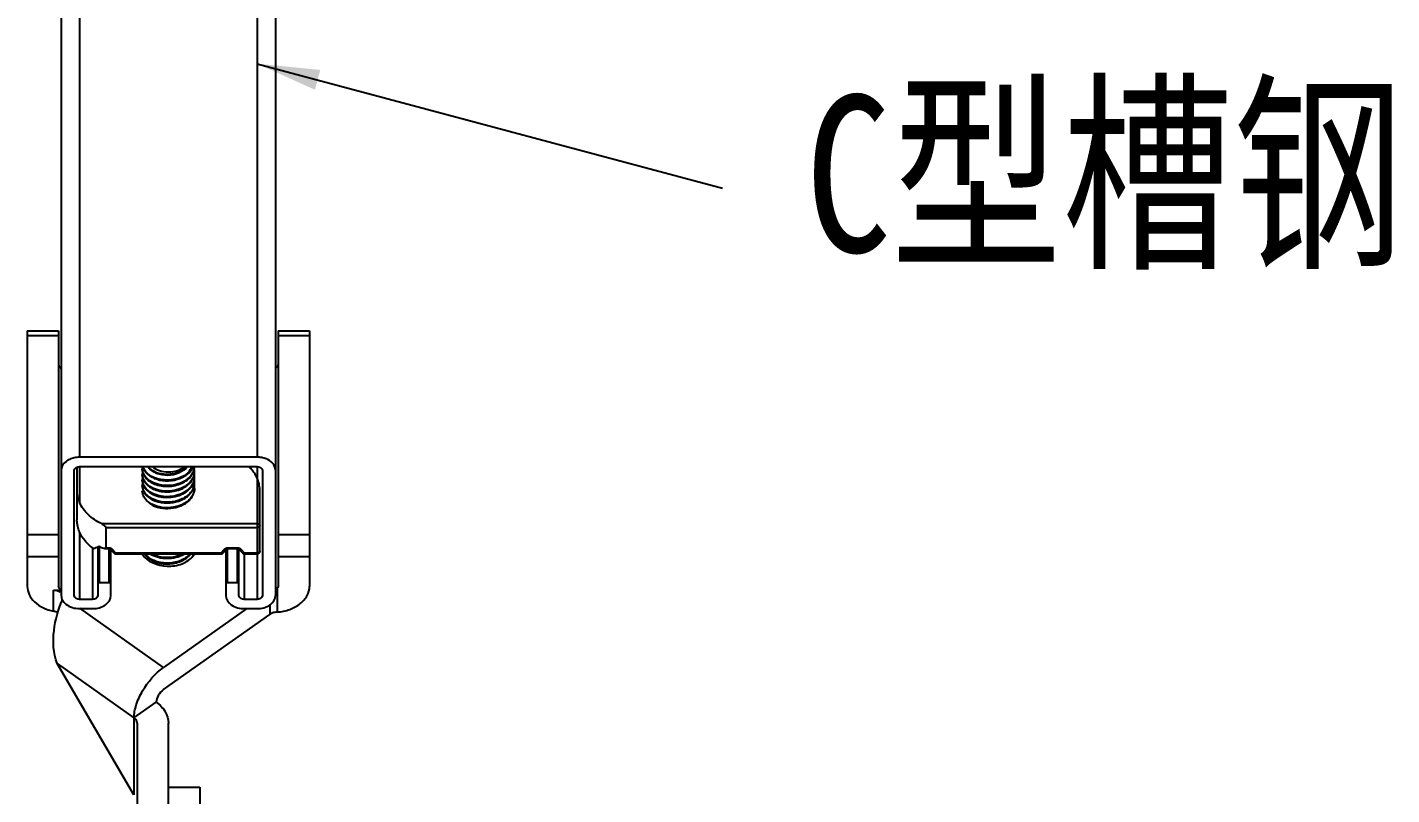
# Model space of a CAD drawing. Extents: x 1680110 to 4798266, y 269661 to 1249705.
# Drawn here: x 2406030 to 2408213, y 652624 to 653853 of the extents above; entities that cross this region are included whole.
import ezdxf

# ---------------------------------------------------------------- set-up
doc = ezdxf.new("R2010")
doc.units = 0
doc.header["$LTSCALE"] = 1000
doc.header["$MEASUREMENT"] = 0
doc.styles.get("Standard").update_dxf_attribs({"font": 'gbenor.shx', "bigfont": 'gbcbig.shx'})
doc.dimstyles.get("Standard").update_dxf_attribs({"dimscale": 100, "dimtxt": 3.5, "dimasz": 1, "dimexe": 2.5, "dimexo": 3, "dimgap": 1.5, "dimtad": 1, "dimdec": 0, "dimzin": 0, "dimdsep": 46, "dimtxsty": 'Standard', "dimblk": 'ARCHTICK', "dimcen": 0.09, "dimadec": 0, "dimazin": 0, "dimtfac": 1, "dimtdec": 0, "dimtix": 1, "dimtmove": 2, "dimatfit": 3, "dimfxl": 1, "dimtolj": 1, "dimtzin": 0, "dimarcsym": 0})

# ---------------------------------------------------------------- blocks, each defined once
blk = doc.blocks.new('gfhhrryyfd')
at = {"linetype": 'Continuous'}
for p, q in [((3694907.2, -1752058.4), (3694907.2, -1754280)), ((3695191.5, -1752058.4), (3695191.5, -1754280)), ((3694877.9, -1752079.1), (3694877.9, -1754501.7)), ((3695220.8, -1752079.1), (3695220.8, -1754501.7)), ((3694823.5, -1754077.5), (3694873.7, -1754077.5)), ((3694823.5, -1754077.5), (3694823.5, -1754487)), ((3694823.5, -1754084.8), (3694873.7, -1754084.8)), ((3694873.7, -1754077.5), (3694873.7, -1754487)), ((3695225, -1754077.5), (3695275.2, -1754077.5)), ((3695225, -1754077.5), (3695225, -1754487)), ((3695225, -1754084.8), (3695275.2, -1754084.8)), ((3695275.2, -1754077.5), (3695275.2, -1754487)), ((3695191.5, -1754280), (3694907.2, -1754280)), ((3694898.8, -1754501.7), (3694898.8, -1754300.7)), ((3694903, -1754295.6), (3694903, -1754380.5)), ((3694907.2, -1754294.8), (3695191.5, -1754294.8)), ((3694907.2, -1754294.8), (3694907.2, -1754352.7)), ((3695191.5, -1754294.8), (3695191.5, -1754507.7)), ((3695199.9, -1754300.7), (3695199.9, -1754501.7)), ((3695195.7, -1754430.8), (3695195.7, -1754333.2)), ((3694942.4, -1754386.4), (3695191.5, -1754386.4)), ((3694949, -1754392.3), (3695191.5, -1754392.3)), ((3694949, -1754392.3), (3694949, -1754424.9)), ((3694873.7, -1754404.2), (3694823.5, -1754404.2)), ((3694907.2, -1754400.1), (3694907.2, -1754507.7)), ((3695275.2, -1754404.2), (3695225, -1754404.2)), ((3694873.7, -1754439.6), (3694823.5, -1754439.6)), ((3694928.1, -1754425), (3694928.1, -1754507.7)), ((3694936.4, -1754422.9), (3694936.4, -1754501.7)), ((3694939, -1754481), (3694939, -1754423.1)), ((3694946.9, -1754426.1), (3694954, -1754426.1)), ((3694949, -1754424.9), (3694954, -1754424.9)), ((3694954, -1754424.9), (3694954, -1754426.1)), ((3694954.8, -1754481), (3694954.8, -1754426.1)), ((3694955.8, -1754426.6), (3694963.1, -1754434.3)), ((3694957.4, -1754501.7), (3694957.4, -1754428.3)), ((3694958.8, -1754426.7), (3694965.4, -1754433.7)), ((3695134.2, -1754435), (3694964.5, -1754435)), ((3695133.3, -1754433.7), (3694965.4, -1754433.7)), ((3695133.3, -1754433.7), (3695139.9, -1754426.7)), ((3695135.7, -1754434.3), (3695142.9, -1754426.6)), ((3695141.4, -1754428.3), (3695141.4, -1754501.7)), ((3695143.9, -1754481), (3695143.9, -1754426.6)), ((3695144.8, -1754424.9), (3695159.7, -1754424.9)), ((3695144.8, -1754424.9), (3695144.8, -1754426.1)), ((3695144.8, -1754426.1), (3695159.7, -1754426.1)), ((3695159.7, -1754424.9), (3695159.7, -1754426.1)), ((3695159.8, -1754481), (3695159.8, -1754426.1)), ((3695161.5, -1754426.6), (3695168.8, -1754434.3)), ((3695162.3, -1754501.7), (3695162.3, -1754427.4)), ((3695164.6, -1754426.7), (3695171.2, -1754433.7)), ((3695191.5, -1754435), (3695170.2, -1754435)), ((3695170.6, -1754435), (3695170.6, -1754507.7)), ((3695191.5, -1754433.7), (3695171.2, -1754433.7)), ((3695275.2, -1754439.6), (3695225, -1754439.6)), ((3694954.8, -1754481), (3694939, -1754481)), ((3695159.8, -1754481), (3695143.9, -1754481)), ((3694865.4, -1754492.9), (3694877.9, -1754492.9)), ((3694865.4, -1754526.6), (3694865.4, -1754492.9)), ((3695223.6, -1754490.3), (3695223.6, -1754528.1)), ((3694928.1, -1754507.7), (3694907.2, -1754507.7)), ((3694907.2, -1754522.4), (3694928.1, -1754522.4)), ((3695041.6, -1754616.6), (3694907.6, -1754521.9)), ((3695174.8, -1754522.4), (3695041.6, -1754616.6)), ((3695191.5, -1754507.7), (3695170.6, -1754507.7)), ((3695170.6, -1754522.4), (3695191.5, -1754522.4)), ((3695211.7, -1754516.6), (3695211.7, -1754531.8)), ((3695041.6, -1754652.1), (3695211.7, -1754531.8)), ((3694871.1, -1754610.3), (3694994.3, -1754697.4)), ((3694994.3, -1754820.6), (3694871.1, -1754610.3)), ((3694994.3, -1754697.4), (3695029.8, -1754672.3)), ((3694994.3, -1754697.4), (3694994.3, -1754820.6)), ((3694999.2, -1754705.8), (3694999.2, -1755142.8)), ((3695049.4, -1754904.8), (3695049.4, -1754705.8)), ((3695049.4, -1754808.3), (3695099.6, -1754808.3)), ((3695099.6, -1754808.3), (3695099.6, -1755184.6))]:
    blk.add_line(p, q, dxfattribs=at)
for points in [[(3694963.1, -1754434.3), (3694963.5, -1754434.7), (3694964.1, -1754434.9), (3694964.5, -1754435)], [(3695134.2, -1754435), (3695134.6, -1754434.9), (3695135.2, -1754434.7), (3695135.7, -1754434.3)], [(3695168.8, -1754434.3), (3695169.2, -1754434.7), (3695169.9, -1754434.9), (3695170.2, -1754435)], [(3694939, -1754481), (3694937.7, -1754481.3), (3694936.8, -1754481.9), (3694936.4, -1754482.8)], [(3694957.4, -1754482.8), (3694957, -1754481.9), (3694956.1, -1754481.3), (3694954.8, -1754481)], [(3695143.9, -1754481), (3695142.6, -1754481.3), (3695141.7, -1754481.9), (3695141.4, -1754482.8)], [(3695162.3, -1754482.8), (3695161.9, -1754481.9), (3695161, -1754481.3), (3695159.8, -1754481)]]:
    blk.add_lwpolyline(points, dxfattribs=at)
for centre, radius, start, end in [((3695191.5, -1754320.9), 41, 80.8706, 90.0189), ((3695191.8, -1754319.3), 39.3, 78.0323, 80.8417), ((3695026.7, -1754298.1), 19.2, 169.9347, 179.9645), ((3695026.5, -1754298.1), 18.9, 180.0024, 183.3202), ((3695026.8, -1754299.2), 19.2, 180.052, 191.6603), ((3695026.8, -1754307), 19.2, 168.2082, 179.9468), ((3695026.5, -1754306.9), 18.9, 180.0025, 183.319), ((3695026.8, -1754308), 19.2, 180.0522, 191.7103), ((3695066.8, -1754294.5), 24.3, 339.139, 349.3386), ((3695067, -1754303.4), 24.2, 339.3218, 350.2377), ((3695067.4, -1754293.5), 23.8, 346.6926, 347.1405), ((3695067.5, -1754293.5), 23.7, 347.1396, 348.9145), ((3695067.9, -1754293.6), 23.3, 348.9029, 357.1916), ((3695067.7, -1754302.5), 23.5, 348.6302, 349.8187), ((3695068, -1754294.7), 23.2, 349.8101, 359.9705), ((3695067.8, -1754294.7), 23.4, 349.4125, 349.8194), ((3695067.8, -1754302.5), 23.4, 349.8191, 350.9299), ((3695067.8, -1754303.6), 23.4, 350.3157, 352.5466), ((3695068, -1754311.4), 23.2, 0.0308, 9.7049), ((3695067.8, -1754302.6), 23.4, 8.7721, 9.1529), ((3695068, -1754302.5), 23.1, 0.0241, 8.7833), ((3695068, -1754302.5), 23.2, 350.9257, 355.6647), ((3695068.1, -1754303.6), 23.1, 352.5397, 359.9837), ((3695068.2, -1754302.5), 23, 357.2291, 359.9993), ((3695068.2, -1754302.5), 23, 356.5909, 357.2293), ((3695068.1, -1754302.5), 23, 355.6713, 356.5908), ((3695129.8, -1754345.1), 69.6, 42.2494, 46.358), ((3695026.8, -1754315.8), 19.2, 168.2604, 179.9474), ((3695026.5, -1754315.8), 18.9, 180.0024, 183.3198), ((3695026.8, -1754316.9), 19.2, 180.0496, 191.3679), ((3695026.8, -1754324.7), 19.2, 167.9094, 179.9433), ((3695026.5, -1754324.7), 18.9, 180.0025, 183.3152), ((3695047.6, -1754269.7), 48.2, 280.123, 282.928), ((3695067.9, -1754311.4), 23.3, 348.9773, 357.229), ((3695068, -1754320.3), 23.2, 0.0332, 10.0184), ((3695067.9, -1754320.2), 23.3, 349.2692, 357.2332), ((3695068, -1754329.1), 23.2, 0.0332, 10.0043), ((3695068, -1754312.5), 23.2, 350.6115, 359.9707), ((3695068, -1754321.4), 23.2, 350.5969, 359.9706), ((3695068.3, -1754311.4), 22.9, 357.2509, 359.9984), ((3695068.3, -1754320.3), 22.9, 357.2538, 359.9983), ((3695068.3, -1754329.1), 22.9, 357.2538, 359.9983), ((3695026.5, -1754333.6), 18.9, 180.0025, 183.3152), ((3695046.9, -1754299.2), 45.3, 257.5731, 259.6973), ((3695058, -1754323), 35, 311.8202, 317.3511), ((3694985.2, -1754337.3), 97.4, 241.7354, 243.9434), ((3695032, -1754419.6), 29.2, 211.9656, 213.5353), ((3695026.5, -1754432.9), 18.9, 186.2145, 188.3209), ((3695027.4, -1754431), 19.8, 191.5191, 196.3654), ((3695032.6, -1754420.6), 25.7, 214.1434, 218.9006), ((3695033.4, -1754419.9), 26.7, 218.8725, 219.1531), ((3695033.7, -1754419.7), 27.1, 219.1564, 220.767), ((3695065.5, -1754427.3), 25.8, 334.3672, 341.5372), ((3695066.4, -1754427.6), 24.8, 341.5792, 342.7354), ((3695068.4, -1754435.4), 22.7, 0.9501, 1.1978), ((3695191.5, -1754430.8), 4.18, 270.0008, 359.9997), ((3694895.8, -1754500.5), 18.1, 207.6898, 214.3075)]:
    blk.add_arc(centre, radius, start, end, dxfattribs=at)
blk.add_ellipse((3694994.4, -1754311.9), major_axis=(85.2, 114), ratio=0.292406, start_param=3.562723, end_param=3.670193, dxfattribs=at)
for points, knots in [([(3694873.7, -1754132.1), (3694873.7, -1754132.6), (3694874.2, -1754134.9), (3694876.2, -1754136.6), (3694877.9, -1754137.2)], [0, 0, 0, 0, 0.22722, 1, 1, 1, 1]), ([(3695220.9, -1754137.2), (3695221.5, -1754137), (3695223.4, -1754136), (3695225, -1754133.7), (3695225, -1754132.1)], [0, 0, 0, 0, 0.2888, 1, 1, 1, 1]), ([(3694891.1, -1754283.4), (3694889.1, -1754284.3), (3694882.7, -1754287.9), (3694877.9, -1754295.4), (3694877.9, -1754300.7)], [0, 0, 0, 0, 0.286732, 1, 1, 1, 1]), ([(3695220.8, -1754300.7), (3695220.8, -1754298.4), (3695218.4, -1754288.3), (3695207.6, -1754282.5), (3695199.9, -1754280.8)], [0, 0, 0, 0, 0.221136, 1, 1, 1, 1]), ([(3695090.5, -1754299), (3695089.6, -1754302.8), (3695085.6, -1754310.5), (3695075.1, -1754319), (3695061.6, -1754324.4), (3695046.6, -1754326.1), (3695032, -1754324.1), (3695019.5, -1754318.5), (3695010.4, -1754310.1), (3695007.8, -1754302.7), (3695007.6, -1754299.2)], [0, 0, 0, 0, 0.111968, 0.236912, 0.374448, 0.518156, 0.658848, 0.787879, 0.900583, 1, 1, 1, 1]), ([(3695090.7, -1754307.1), (3695089.9, -1754311), (3695086.1, -1754318.8), (3695075.8, -1754327.6), (3695062.2, -1754333.1), (3695047.2, -1754335), (3695032.4, -1754333), (3695019.7, -1754327.6), (3695010.5, -1754319.1), (3695007.8, -1754311.6), (3695007.6, -1754308)], [0, 0, 0, 0, 0.111438, 0.235731, 0.372938, 0.516745, 0.657844, 0.787365, 0.900423, 1, 1, 1, 1]), ([(3695078.9, -1754306.8), (3695073.3, -1754311.1), (3695059.4, -1754316.8), (3695040.9, -1754317.1), (3695027.1, -1754313.2), (3695018.4, -1754308.6), (3695011.9, -1754302.4), (3695009.1, -1754297.3), (3695008.4, -1754294.8)], [0, 0, 0, 0, 0.262112, 0.537776, 0.66937, 0.790942, 0.900704, 1, 1, 1, 1]), ([(3695009.4, -1754298.7), (3695009.7, -1754299.2), (3695010.8, -1754301.4), (3695012.3, -1754303.5), (3695013.6, -1754304.9)], [0, 0, 0, 0, 0.24232, 1, 1, 1, 1]), ([(3695009.4, -1754307.5), (3695009.7, -1754308.1), (3695010.8, -1754310.3), (3695012.3, -1754312.4), (3695013.6, -1754313.8)], [0, 0, 0, 0, 0.242292, 1, 1, 1, 1]), ([(3695013.6, -1754304.9), (3695017.2, -1754308.8), (3695027.2, -1754315.1), (3695044.9, -1754318.6), (3695063.4, -1754316.5), (3695074.8, -1754311.1), (3695079.5, -1754307.5)], [0, 0, 0, 0, 0.225132, 0.482573, 0.749584, 1, 1, 1, 1]), ([(3695013.6, -1754313.8), (3695017.9, -1754318.5), (3695027.2, -1754323.7), (3695040.7, -1754326.5), (3695051.9, -1754326.8), (3695062.9, -1754324.8), (3695075.9, -1754319.9), (3695084.1, -1754313.1), (3695087.4, -1754307.6)], [0, 0, 0, 0, 0.231819, 0.363306, 0.499507, 0.635491, 0.766568, 1, 1, 1, 1]), ([(3695016.3, -1754294.8), (3695022.1, -1754301.8), (3695034.4, -1754306.7), (3695048.6, -1754307.2), (3695058.7, -1754306.1), (3695066, -1754303.5), (3695070.3, -1754301)], [0, 0, 0, 0, 0.471992, 0.606824, 0.74197, 1, 1, 1, 1]), ([(3695080, -1754294.8), (3695076.7, -1754299.3), (3695066.5, -1754306.5), (3695048.5, -1754310.1), (3695030.8, -1754307.4), (3695020.8, -1754300.7), (3695017.8, -1754296.6)], [0, 0, 0, 0, 0.241934, 0.512224, 0.776098, 1, 1, 1, 1]), ([(3695023.3, -1754294.8), (3695026.6, -1754297.7), (3695035.1, -1754302.2), (3695049.4, -1754304.4), (3695063.6, -1754302.2), (3695072.1, -1754297.7), (3695075.4, -1754294.8)], [0, 0, 0, 0, 0.238191, 0.5, 0.761809, 1, 1, 1, 1]), ([(3695070.3, -1754301), (3695071.1, -1754300.6), (3695074.1, -1754298.8), (3695076.8, -1754296.6), (3695078.6, -1754294.8)], [0, 0, 0, 0, 0.261206, 1, 1, 1, 1]), ([(3695078.9, -1754306.8), (3695079.8, -1754305.9), (3695082.9, -1754302.4), (3695085.4, -1754298.1), (3695086.5, -1754294.8)], [0, 0, 0, 0, 0.260314, 1, 1, 1, 1]), ([(3695078.9, -1754306.8), (3695080.1, -1754306), (3695084.2, -1754302.7), (3695087.7, -1754298.3), (3695089.2, -1754294.8)], [0, 0, 0, 0, 0.267033, 1, 1, 1, 1]), ([(3695079.5, -1754307.5), (3695079.9, -1754307.2), (3695081.5, -1754305.8), (3695083.1, -1754304.3), (3695084.1, -1754303.2)], [0, 0, 0, 0, 0.25532, 1, 1, 1, 1]), ([(3695084.1, -1754303.2), (3695084.4, -1754302.8), (3695085.6, -1754301.4), (3695086.7, -1754299.9), (3695087.4, -1754298.7)], [0, 0, 0, 0, 0.254857, 1, 1, 1, 1]), ([(3695187.1, -1754305.7), (3695186.7, -1754305.1), (3695184.9, -1754302.5), (3695182.9, -1754300), (3695181.3, -1754298.2)], [0, 0, 0, 0, 0.245927, 1, 1, 1, 1]), ([(3695191.5, -1754313.6), (3695191.2, -1754313), (3695189.9, -1754310.2), (3695188.4, -1754307.6), (3695187.1, -1754305.7)], [0, 0, 0, 0, 0.246381, 1, 1, 1, 1]), ([(3695007.5, -1754325.8), (3695007.5, -1754329.2), (3695009.6, -1754336.4), (3695014.7, -1754341.8), (3695017.7, -1754344.1)], [0, 0, 0, 0, 0.471695, 1, 1, 1, 1]), ([(3695087.4, -1754324.2), (3695083.2, -1754331.1), (3695072, -1754339), (3695055.2, -1754343.2), (3695041.4, -1754343.5), (3695028.5, -1754340.6), (3695017.6, -1754334.9), (3695010, -1754326.8), (3695007.8, -1754320.1), (3695007.6, -1754316.9)], [0, 0, 0, 0, 0.247397, 0.387799, 0.530345, 0.667239, 0.791958, 0.901708, 1, 1, 1, 1]), ([(3695016.4, -1754341.9), (3695013.9, -1754339.8), (3695009.7, -1754335), (3695007.7, -1754328.8), (3695007.6, -1754325.8)], [0, 0, 0, 0, 0.52477, 1, 1, 1, 1]), ([(3695007.9, -1754320.7), (3695008.5, -1754323.8), (3695011.6, -1754330.1), (3695019.8, -1754337.4), (3695030.8, -1754342.4), (3695043.7, -1754344.7), (3695057.1, -1754344), (3695073.1, -1754339.5), (3695083.7, -1754331.6), (3695087.7, -1754324.9)], [0, 0, 0, 0, 0.099803, 0.212169, 0.338787, 0.476105, 0.61766, 0.756186, 1, 1, 1, 1]), ([(3695009.4, -1754316.4), (3695009.7, -1754316.9), (3695010.8, -1754319.2), (3695012.3, -1754321.2), (3695013.6, -1754322.6)], [0, 0, 0, 0, 0.242309, 1, 1, 1, 1]), ([(3695013.6, -1754322.6), (3695017.9, -1754327.4), (3695027.2, -1754332.5), (3695040.7, -1754335.4), (3695051.9, -1754335.6), (3695062.9, -1754333.7), (3695075.9, -1754328.7), (3695084.1, -1754321.9), (3695087.4, -1754316.4)], [0, 0, 0, 0, 0.231805, 0.363293, 0.499495, 0.635484, 0.766566, 1, 1, 1, 1]), ([(3695056, -1754317.1), (3695054.5, -1754317.4), (3695048.2, -1754318.2), (3695041.8, -1754317.8), (3695037.1, -1754316.8)], [0, 0, 0, 0, 0.253006, 1, 1, 1, 1]), ([(3695056.8, -1754325.9), (3695055.2, -1754326.2), (3695048.7, -1754327.1), (3695042.1, -1754326.7), (3695037.3, -1754325.7)], [0, 0, 0, 0, 0.252727, 1, 1, 1, 1]), ([(3695091.1, -1754330.2), (3695091, -1754333.2), (3695089.5, -1754339.3), (3695085.9, -1754344.4), (3695083.8, -1754346.7)], [0, 0, 0, 0, 0.483641, 1, 1, 1, 1]), ([(3695088.5, -1754331.1), (3695088.2, -1754331.7), (3695086.9, -1754334.1), (3695085.2, -1754336.3), (3695083.8, -1754337.9)], [0, 0, 0, 0, 0.24363, 1, 1, 1, 1]), ([(3695084.3, -1754347.3), (3695086.4, -1754344.9), (3695089.9, -1754339.5), (3695091.2, -1754333.3), (3695091.2, -1754330.2)], [0, 0, 0, 0, 0.515614, 1, 1, 1, 1]), ([(3695090.7, -1754315.8), (3695090.6, -1754316.5), (3695089.9, -1754319.5), (3695088.6, -1754322.3), (3695087.4, -1754324.2)], [0, 0, 0, 0, 0.245205, 1, 1, 1, 1]), ([(3695088.3, -1754332.7), (3695088.6, -1754332.1), (3695089.8, -1754329.7), (3695090.5, -1754327.1), (3695090.9, -1754325.1)], [0, 0, 0, 0, 0.255239, 1, 1, 1, 1]), ([(3695090.8, -1754324.6), (3695090.7, -1754325.1), (3695090.1, -1754327.4), (3695089.3, -1754329.6), (3695088.5, -1754331.1)], [0, 0, 0, 0, 0.246649, 1, 1, 1, 1]), ([(3695195.7, -1754333.2), (3695195.7, -1754332.3), (3695195.6, -1754330.5), (3695195.2, -1754327), (3695194.2, -1754321.3), (3695192.8, -1754316.6), (3695191.5, -1754313.6)], [0, 0, 0, 0, 0.138161, 0.267841, 0.521134, 1, 1, 1, 1]), ([(3694903, -1754339.1), (3694903, -1754338.7), (3694903.2, -1754340.9), (3694903.4, -1754341.7), (3694903.8, -1754343.6), (3694904.3, -1754345.2), (3694904.9, -1754347), (3694905.8, -1754349.5), (3694906.6, -1754351.5), (3694907.2, -1754352.7)], [0, 0, 0, 0, 0.078745, 0.19228, 0.31189, 0.436571, 0.566746, 0.703259, 1, 1, 1, 1]), ([(3694942.4, -1754386.4), (3694934.5, -1754382.6), (3694920.5, -1754373.4), (3694910.4, -1754359.8), (3694907.2, -1754352.7)], [0, 0, 0, 0, 0.528487, 1, 1, 1, 1]), ([(3695016.2, -1754350.7), (3695013.8, -1754348.6), (3695009.6, -1754343.8), (3695007.7, -1754337.6), (3695007.6, -1754334.7)], [0, 0, 0, 0, 0.524463, 1, 1, 1, 1]), ([(3695081.4, -1754349.1), (3695077.2, -1754352.9), (3695066.5, -1754358.8), (3695048.6, -1754361.9), (3695030.9, -1754359.6), (3695020.3, -1754354.2), (3695016.2, -1754350.7)], [0, 0, 0, 0, 0.244054, 0.507922, 0.767735, 1, 1, 1, 1]), ([(3695083.8, -1754337.9), (3695079.9, -1754342.2), (3695069.2, -1754349), (3695050.7, -1754353), (3695032, -1754351.1), (3695020.7, -1754345.6), (3695016.4, -1754341.9)], [0, 0, 0, 0, 0.239543, 0.50309, 0.765417, 1, 1, 1, 1]), ([(3695017.7, -1754344.1), (3695022.2, -1754347.6), (3695033.6, -1754352.6), (3695052.1, -1754354), (3695070.3, -1754349.7), (3695080.6, -1754342.7), (3695084.3, -1754338.4)], [0, 0, 0, 0, 0.237667, 0.50065, 0.762696, 1, 1, 1, 1]), ([(3695018, -1754353.2), (3695022.1, -1754356.3), (3695032.2, -1754360.9), (3695048.8, -1754362.8), (3695065.5, -1754360.1), (3695075.6, -1754354.9), (3695079.8, -1754351.6)], [0, 0, 0, 0, 0.234486, 0.493055, 0.755143, 1, 1, 1, 1]), ([(3695058.8, -1754334.3), (3695057, -1754334.7), (3695049.6, -1754336), (3695042, -1754335.7), (3695036.6, -1754334.4)], [0, 0, 0, 0, 0.252464, 1, 1, 1, 1]), ([(3695058.3, -1754352.2), (3695056.7, -1754352.5), (3695050.1, -1754353.7), (3695043.4, -1754353.5), (3695038.5, -1754352.6)], [0, 0, 0, 0, 0.251672, 1, 1, 1, 1]), ([(3695058.3, -1754343.3), (3695056.7, -1754343.7), (3695050.3, -1754344.8), (3695043.6, -1754344.6), (3695038.8, -1754343.8)], [0, 0, 0, 0, 0.251553, 1, 1, 1, 1]), ([(3695079.8, -1754351.6), (3695080.2, -1754351.3), (3695081.8, -1754349.9), (3695083.3, -1754348.4), (3695084.3, -1754347.3)], [0, 0, 0, 0, 0.255282, 1, 1, 1, 1]), ([(3695084.3, -1754338.4), (3695084.7, -1754338), (3695086.2, -1754336.2), (3695087.5, -1754334.2), (3695088.3, -1754332.7)], [0, 0, 0, 0, 0.256096, 1, 1, 1, 1]), ([(3694907.2, -1754400.1), (3694905.9, -1754397.1), (3694904.5, -1754392.4), (3694903.5, -1754386.7), (3694903.2, -1754383.2), (3694903, -1754381.4), (3694903, -1754380.5)], [0, 0, 0, 0, 0.478872, 0.732167, 0.861849, 1, 1, 1, 1]), ([(3694942.4, -1754386.4), (3694943.7, -1754387.1), (3694945.8, -1754388.4), (3694948, -1754390.3), (3694949, -1754391.6), (3694949, -1754392.3)], [0, 0, 0, 0, 0.508644, 0.771516, 1, 1, 1, 1]), ([(3695191.5, -1754386.4), (3695192.6, -1754386.4), (3695194.1, -1754386.8), (3695195.5, -1754388.1), (3695195.7, -1754389), (3695195.7, -1754389.4)], [0, 0, 0, 0, 0.552527, 0.789194, 1, 1, 1, 1]), ([(3695191.5, -1754392.3), (3695192.6, -1754392.3), (3695194.1, -1754392), (3695195.5, -1754390.6), (3695195.7, -1754389.8), (3695195.7, -1754389.4)], [0, 0, 0, 0, 0.552515, 0.789179, 1, 1, 1, 1]), ([(3694929, -1754425.8), (3694924.2, -1754422.3), (3694915.7, -1754414.7), (3694909.4, -1754405), (3694907.2, -1754400.1)], [0, 0, 0, 0, 0.520159, 1, 1, 1, 1]), ([(3694929.8, -1754426.1), (3694929.8, -1754426.1), (3694929.5, -1754426.1), (3694929.2, -1754425.9), (3694929, -1754425.8)], [0, 0, 0, 0, 0.224258, 1, 1, 1, 1]), ([(3694939, -1754423.1), (3694938.9, -1754423.1), (3694938.5, -1754422.9), (3694937.9, -1754422.8), (3694937.6, -1754422.9)], [0, 0, 0, 0, 0.298771, 1, 1, 1, 1]), ([(3694946.9, -1754426.1), (3694946.5, -1754426.1), (3694945, -1754425.9), (3694943.4, -1754425.4), (3694942.4, -1754424.9)], [0, 0, 0, 0, 0.232638, 1, 1, 1, 1]), ([(3694949, -1754424.9), (3694949, -1754425.1), (3694948.9, -1754425.5), (3694948.1, -1754426), (3694947.4, -1754426.1), (3694946.9, -1754426.1)], [0, 0, 0, 0, 0.239055, 0.472377, 1, 1, 1, 1]), ([(3694954, -1754424.9), (3694954.3, -1754424.9), (3694955.4, -1754424.9), (3694956.6, -1754425.2), (3694957.4, -1754425.6)], [0, 0, 0, 0, 0.258297, 1, 1, 1, 1]), ([(3694954, -1754426.1), (3694954.4, -1754426.1), (3694955, -1754426.2), (3694955.6, -1754426.5), (3694955.8, -1754426.6)], [0, 0, 0, 0, 0.694252, 1, 1, 1, 1]), ([(3694957.3, -1754427.1), (3694957.2, -1754427.1), (3694956.6, -1754427.1), (3694956.1, -1754426.9), (3694955.8, -1754426.6)], [0, 0, 0, 0, 0.28225, 1, 1, 1, 1]), ([(3694958.8, -1754426.7), (3694958.7, -1754426.8), (3694958.2, -1754427), (3694957.7, -1754427.1), (3694957.3, -1754427.1)], [0, 0, 0, 0, 0.268193, 1, 1, 1, 1]), ([(3694965.4, -1754433.7), (3694965.2, -1754433.9), (3694964.8, -1754434.3), (3694964, -1754434.7), (3694963.3, -1754434.6), (3694963.1, -1754434.3)], [0, 0, 0, 0, 0.333929, 0.607776, 1, 1, 1, 1]), ([(3694964.5, -1754435), (3694964.7, -1754435), (3694965.1, -1754434.5), (3694965.3, -1754434), (3694965.4, -1754433.7)], [0, 0, 0, 0, 0.344146, 1, 1, 1, 1]), ([(3695007.7, -1754435.7), (3695015.7, -1754447.8), (3695041.2, -1754457), (3695070.6, -1754452.4), (3695084.3, -1754444), (3695088.9, -1754438.5)], [0, 0, 0, 0, 0.487782, 0.759802, 1, 1, 1, 1]), ([(3695084.2, -1754435), (3695079.9, -1754439.9), (3695067.8, -1754447.4), (3695047.1, -1754450.9), (3695027, -1754447.3), (3695015.7, -1754439.7), (3695012.1, -1754435)], [0, 0, 0, 0, 0.244143, 0.51353, 0.775518, 1, 1, 1, 1]), ([(3695013.1, -1754437.4), (3695017.1, -1754442), (3695028.8, -1754449.1), (3695049.1, -1754452), (3695069.5, -1754447.9), (3695081.2, -1754439.9), (3695085.2, -1754435)], [0, 0, 0, 0, 0.228358, 0.491922, 0.759562, 1, 1, 1, 1]), ([(3695020.9, -1754435), (3695028.6, -1754439.7), (3695047.5, -1754444.1), (3695066.3, -1754439.7), (3695074.5, -1754435)], [0, 0, 0, 0, 0.491142, 1, 1, 1, 1]), ([(3695072.4, -1754435), (3695064.7, -1754438.9), (3695047.4, -1754442.6), (3695030.1, -1754438.9), (3695022.8, -1754435)], [0, 0, 0, 0, 0.508141, 1, 1, 1, 1]), ([(3695057.1, -1754441.1), (3695055.4, -1754441.5), (3695048.4, -1754442.5), (3695041.1, -1754442), (3695036, -1754440.7)], [0, 0, 0, 0, 0.253335, 1, 1, 1, 1]), ([(3695089.7, -1754435), (3695089.5, -1754435.5), (3695088.7, -1754437.4), (3695087.6, -1754439.3), (3695086.7, -1754440.6)], [0, 0, 0, 0, 0.245608, 1, 1, 1, 1]), ([(3695135.7, -1754434.3), (3695135.4, -1754434.6), (3695134.7, -1754434.7), (3695133.9, -1754434.3), (3695133.5, -1754433.9), (3695133.3, -1754433.7)], [0, 0, 0, 0, 0.392224, 0.666072, 1, 1, 1, 1]), ([(3695133.3, -1754433.7), (3695133.4, -1754434), (3695133.6, -1754434.5), (3695134, -1754435), (3695134.2, -1754435)], [0, 0, 0, 0, 0.655854, 1, 1, 1, 1]), ([(3695139.9, -1754426.7), (3695140, -1754426.8), (3695140.5, -1754427), (3695141, -1754427.1), (3695141.4, -1754427.1)], [0, 0, 0, 0, 0.268193, 1, 1, 1, 1]), ([(3695141.3, -1754425.6), (3695141.6, -1754425.5), (3695142.7, -1754425), (3695143.9, -1754424.9), (3695144.8, -1754424.9)], [0, 0, 0, 0, 0.240525, 1, 1, 1, 1]), ([(3695141.4, -1754427.1), (3695141.5, -1754427.1), (3695142.1, -1754427.1), (3695142.7, -1754426.9), (3695142.9, -1754426.6)], [0, 0, 0, 0, 0.28225, 1, 1, 1, 1]), ([(3695142.9, -1754426.6), (3695143.1, -1754426.5), (3695143.7, -1754426.2), (3695144.3, -1754426.1), (3695144.8, -1754426.1)], [0, 0, 0, 0, 0.30582, 1, 1, 1, 1]), ([(3695159.7, -1754426.1), (3695160.1, -1754426.1), (3695160.8, -1754426.2), (3695161.4, -1754426.5), (3695161.5, -1754426.6)], [0, 0, 0, 0, 0.694252, 1, 1, 1, 1]), ([(3695164.6, -1754426.7), (3695164.4, -1754426.8), (3695163.6, -1754427.1), (3695162.8, -1754427.2), (3695162.2, -1754427)], [0, 0, 0, 0, 0.286288, 1, 1, 1, 1]), ([(3695162.3, -1754425.3), (3695162.5, -1754425.4), (3695163.3, -1754425.7), (3695164.1, -1754426.2), (3695164.6, -1754426.7)], [0, 0, 0, 0, 0.265871, 1, 1, 1, 1]), ([(3695171.2, -1754433.7), (3695171, -1754433.9), (3695170.5, -1754434.3), (3695169.8, -1754434.7), (3695169, -1754434.6), (3695168.8, -1754434.3)], [0, 0, 0, 0, 0.333929, 0.607776, 1, 1, 1, 1]), ([(3695170.2, -1754435), (3695170.4, -1754435), (3695170.8, -1754434.5), (3695171, -1754434), (3695171.2, -1754433.7)], [0, 0, 0, 0, 0.344146, 1, 1, 1, 1]), ([(3695195.7, -1754430.8), (3695195.7, -1754431.2), (3695195.5, -1754432), (3695194.1, -1754433.3), (3695192.6, -1754433.7), (3695191.5, -1754433.7)], [0, 0, 0, 0, 0.210821, 0.447485, 1, 1, 1, 1]), ([(3695056.3, -1754450.2), (3695054.7, -1754450.4), (3695048.4, -1754451.3), (3695041.9, -1754450.9), (3695037.2, -1754449.9)], [0, 0, 0, 0, 0.252903, 1, 1, 1, 1]), ([(3694823.5, -1754487), (3694823.5, -1754491.4), (3694825.8, -1754500.8), (3694835, -1754512.7), (3694848.7, -1754521.8), (3694859.6, -1754525.4), (3694865.4, -1754526.6)], [0, 0, 0, 0, 0.215862, 0.450689, 0.713102, 1, 1, 1, 1]), ([(3694865.4, -1754492.9), (3694866.6, -1754492.9), (3694871, -1754493.2), (3694875.4, -1754494.8), (3694878, -1754496.9)], [0, 0, 0, 0, 0.265386, 1, 1, 1, 1]), ([(3694877.9, -1754492.1), (3694877.3, -1754491.8), (3694875.3, -1754490.8), (3694873.7, -1754488.6), (3694873.7, -1754487)], [0, 0, 0, 0, 0.2888, 1, 1, 1, 1]), ([(3694928.1, -1754522.4), (3694935.3, -1754522.4), (3694948.6, -1754519.7), (3694957.4, -1754507.4), (3694957.4, -1754501.7)], [0, 0, 0, 0, 0.559767, 1, 1, 1, 1]), ([(3695141.4, -1754501.7), (3695141.4, -1754507.4), (3695150.1, -1754519.7), (3695163.4, -1754522.4), (3695170.6, -1754522.4)], [0, 0, 0, 0, 0.440233, 1, 1, 1, 1]), ([(3695191.5, -1754522.4), (3695198.7, -1754522.4), (3695212.1, -1754519.7), (3695220.8, -1754507.4), (3695220.8, -1754501.7)], [0, 0, 0, 0, 0.559767, 1, 1, 1, 1]), ([(3695223.6, -1754528.1), (3695230.4, -1754527.5), (3695243.5, -1754524.7), (3695260.4, -1754515.7), (3695272.2, -1754502.8), (3695275.2, -1754492), (3695275.2, -1754487)], [0, 0, 0, 0, 0.28821, 0.553531, 0.788229, 1, 1, 1, 1]), ([(3694871.1, -1754610.3), (3694865.1, -1754593.7), (3694863.5, -1754557.7), (3694873, -1754524.1), (3694879.9, -1754508.6)], [0, 0, 0, 0, 0.510211, 1, 1, 1, 1]), ([(3694880.8, -1754510.7), (3694882, -1754512.5), (3694889, -1754519.7), (3694899.5, -1754522.4), (3694907.2, -1754522.4)], [0, 0, 0, 0, 0.224309, 1, 1, 1, 1]), ([(3694994.3, -1754697.4), (3694994.3, -1754690.4), (3694997.5, -1754675.2), (3695011.1, -1754646.1), (3695027.9, -1754626.3), (3695041.6, -1754616.6)], [0, 0, 0, 0, 0.218267, 0.476674, 1, 1, 1, 1]), ([(3695041.6, -1754652.1), (3695038.2, -1754654.5), (3695032.9, -1754660.7), (3695029.8, -1754668.5), (3695029.8, -1754672.3)], [0, 0, 0, 0, 0.525314, 1, 1, 1, 1]), ([(3695029.8, -1754672.3), (3695035.5, -1754676.4), (3695045.3, -1754686), (3695049.4, -1754699.5), (3695049.4, -1754705.8)], [0, 0, 0, 0, 0.528923, 1, 1, 1, 1]), ([(3694999.2, -1754705.8), (3694999.2, -1754705), (3694998.7, -1754701.7), (3694996.4, -1754698.9), (3694994.3, -1754697.4)], [0, 0, 0, 0, 0.234763, 1, 1, 1, 1])]:
    blk.add_open_spline(points, degree=3, knots=knots, dxfattribs=at)
for points in [[(3694898.8, -1754280.8), (3694896.1, -1754281.4), (3694893.5, -1754282.2), (3694891.1, -1754283.4)], [(3694907.2, -1754280), (3694904.4, -1754280), (3694901.5, -1754280.3), (3694898.8, -1754280.8)], [(3694898.8, -1754300.7), (3694898.8, -1754297.3), (3694903.8, -1754294.8), (3694907.2, -1754294.8)], [(3695007.9, -1754303.1), (3695008.3, -1754304.6), (3695008.8, -1754306.1), (3695009.4, -1754307.5)], [(3695008.1, -1754294.8), (3695008.4, -1754296.1), (3695008.8, -1754297.4), (3695009.4, -1754298.7)], [(3695087.4, -1754298.7), (3695088.2, -1754297.4), (3695088.9, -1754296.1), (3695089.4, -1754294.8)], [(3695087.4, -1754307.6), (3695088.3, -1754306.2), (3695089, -1754304.7), (3695089.6, -1754303.2)], [(3695191.5, -1754294.8), (3695194.9, -1754294.8), (3695199.9, -1754297.3), (3695199.9, -1754300.7)], [(3695007.9, -1754311.9), (3695008.3, -1754313.5), (3695008.8, -1754315), (3695009.4, -1754316.4)], [(3695087.4, -1754316.4), (3695088.3, -1754315), (3695089, -1754313.5), (3695089.6, -1754312)], [(3695087.7, -1754324.9), (3695088.4, -1754323.6), (3695089.1, -1754322.2), (3695089.6, -1754320.8)], [(3695089.6, -1754320.8), (3695090.2, -1754319.3), (3695090.6, -1754317.8), (3695090.9, -1754316.3)], [(3694930.3, -1754426.1), (3694930.1, -1754426.2), (3694930, -1754426.2), (3694929.8, -1754426.1)], [(3694957.4, -1754425.6), (3694957.9, -1754425.9), (3694958.4, -1754426.3), (3694958.8, -1754426.7)], [(3695088.9, -1754438.5), (3695089.8, -1754437.4), (3695090.7, -1754436.3), (3695091.4, -1754435)], [(3695139.9, -1754426.7), (3695140.3, -1754426.3), (3695140.8, -1754425.9), (3695141.3, -1754425.6)], [(3695159.7, -1754424.9), (3695160.6, -1754424.9), (3695161.5, -1754425), (3695162.3, -1754425.3)], [(3695162.2, -1754427), (3695162, -1754427), (3695161.7, -1754426.8), (3695161.5, -1754426.6)], [(3694877.9, -1754501.7), (3694877.9, -1754504.2), (3694878.6, -1754506.7), (3694879.7, -1754508.9)], [(3694907.2, -1754507.7), (3694903.8, -1754507.7), (3694898.8, -1754505.2), (3694898.8, -1754501.7)], [(3694936.4, -1754501.7), (3694936.4, -1754505.2), (3694931.5, -1754507.7), (3694928.1, -1754507.7)], [(3695170.6, -1754507.7), (3695167.2, -1754507.7), (3695162.3, -1754505.2), (3695162.3, -1754501.7)], [(3695199.9, -1754501.7), (3695199.9, -1754505.2), (3695194.9, -1754507.7), (3695191.5, -1754507.7)], [(3695225, -1754487), (3695225, -1754488.2), (3695224.4, -1754489.4), (3695223.6, -1754490.3)], [(3694872.5, -1754528.9), (3694870.2, -1754527.9), (3694867.8, -1754527.1), (3694865.4, -1754526.6)], [(3695223.6, -1754528.1), (3695221.2, -1754528.3), (3695218.9, -1754528.7), (3695216.6, -1754529.4)], [(3695216.6, -1754529.4), (3695214.9, -1754530), (3695213.2, -1754530.8), (3695211.7, -1754531.8)]]:
    blk.add_open_spline(points, degree=3, dxfattribs=at)
at = {"insert": (3696069, -1753700.4), "char_height": 250.906, "attachment_point": 1}
blk.add_mtext('{\\fSimSun|b0|i0|c134|p2;\\W0.8;C型槽钢}', dxfattribs=at)
blk.add_leader([(3695191.5, -1753649.7), (3695936.4, -1753849.2)], dimstyle='Standard', override={"dimgap": 20, "dimtad": 0})

msp = doc.modelspace()

# ---------------------------------------------------------------- block references
at = {"lineweight": -3, "xscale": 0.9999959468841553, "yscale": 0.9999959506094456, "zscale": 0.9999959495959999}
msp.add_blockref('gfhhrryyfd', (-1288778.8, 2407437.3), dxfattribs=at)

doc.saveas('drawing.dxf')
